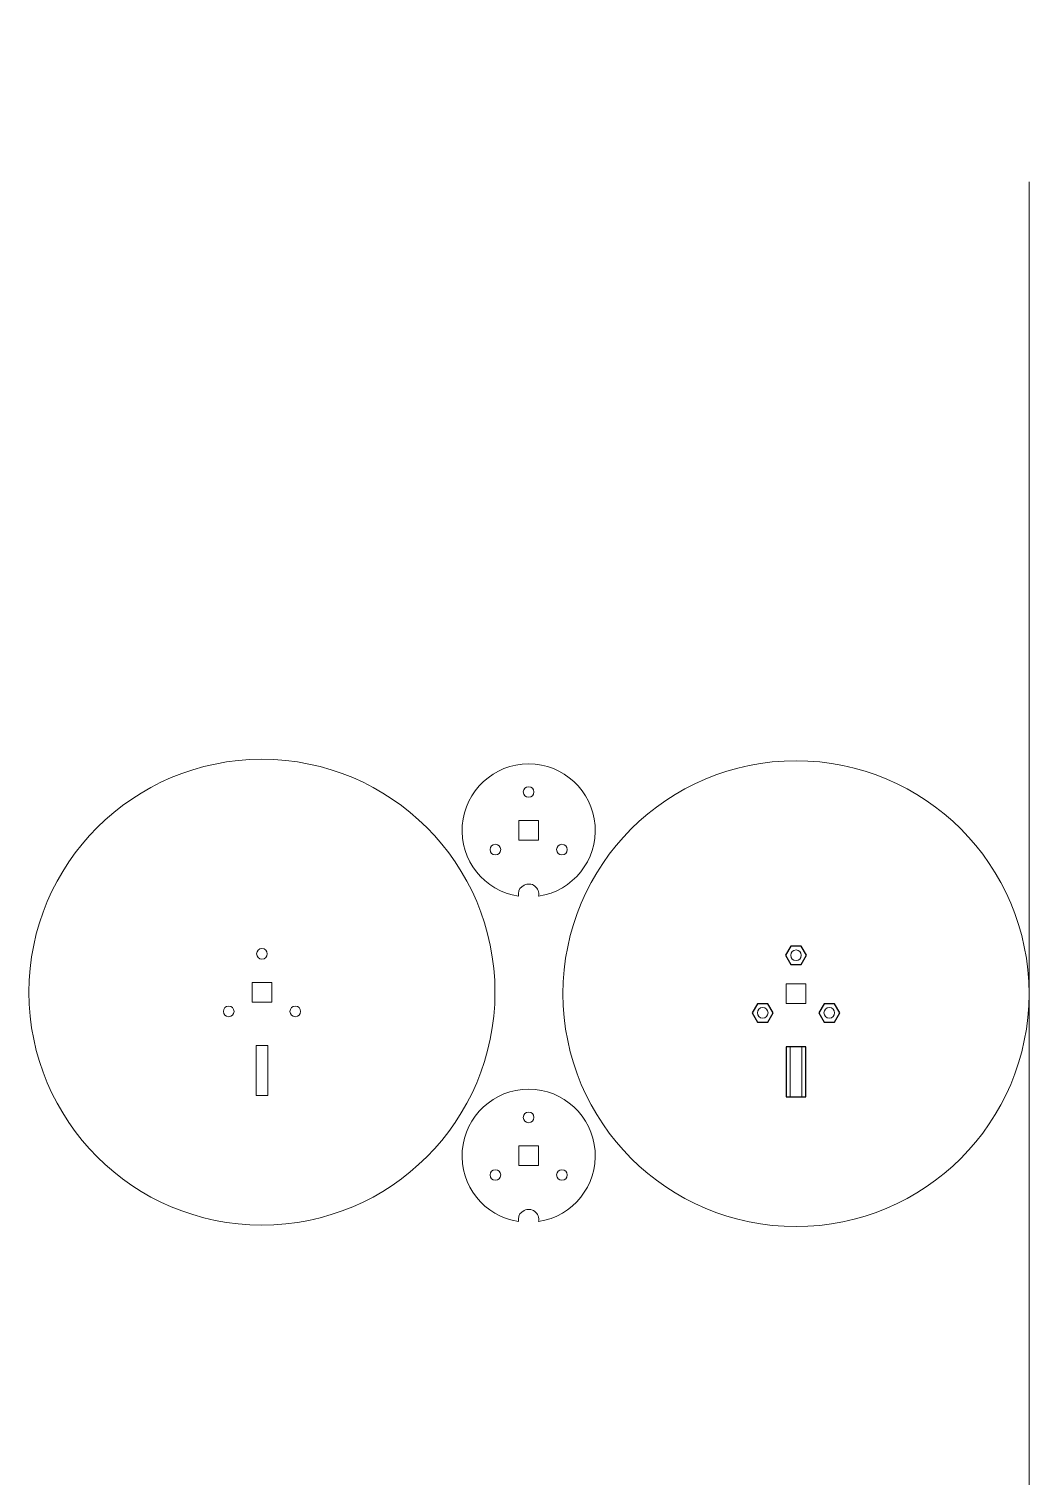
# Model space of a CAD drawing. Header units: millimetres. Extents: x -479 to -15, y -2164 to 1316.
# Drawn here: x -315.6 to -15.2, y 10.7 to 445.7 of the extents above; entities that cross this region are included whole.
import ezdxf

# ---------------------------------------------------------------- set-up
doc = ezdxf.new("R2010")
doc.units = ezdxf.units.MM
doc.header["$MEASUREMENT"] = 0
doc.layers.add('Laag 1', color=7, linetype='Continuous')

msp = doc.modelspace()

# ---------------------------------------------------------------- linework, layer by layer
at = {"layer": 'Laag 1', "lineweight": 9}
for points in [[(-247.3666, 125.1535), (-243.8666, 125.1535), (-243.8666, 140.1501), (-247.3666, 140.1501), (-247.3666, 125.1535)], [(-86.9445, 124.709), (-83.4445, 124.709), (-83.4445, 139.7056), (-86.9445, 139.7056), (-86.9445, 124.709)]]:
    msp.add_lwpolyline(points, close=True, dxfattribs=at)
at = {"layer": 'Laag 1', "color": 1}
msp.add_lwpolyline([(-88.1945, 124.709), (-82.1945, 124.709), (-82.1945, 139.7056), (-88.1945, 139.7056), (-88.1945, 124.709)], close=True, dxfattribs=at)
at = {"layer": 'Laag 1', "color": 3, "lineweight": 9}
for points, knots in [([(-15.1945, 155.7056), (-15.1945, 194.3655), (-46.5345, 225.7055), (-85.1944, 225.7056), (-85.1944, 225.7056), (-123.8543, 225.7057), (-155.1944, 194.3657), (-155.1945, 155.7058), (-155.1945, 155.7058), (-155.1946, 117.0459), (-123.8547, 85.7058), (-85.1948, 85.7056), (-85.1948, 85.7056), (-46.5349, 85.7054), (-15.1947, 117.0453), (-15.1945, 155.7052), (-15.1885, 1315.5022), (-15.1945, -2163.8884), (-15.1945, 155.7056)], [0, 0, 0, 0, 0.2, 0.2, 0.2, 0.2, 0.4, 0.4, 0.4, 0.4, 0.6, 0.6, 0.6, 0.6, 1, 1, 1, 1.0004, 1.0004, 1.0004, 1.0004]), ([(-175.6166, 156.1501), (-175.6166, 194.81), (-206.9566, 226.15), (-245.6165, 226.1501), (-245.6165, 226.1501), (-284.2764, 226.1502), (-315.6165, 194.8102), (-315.6166, 156.1503), (-315.6166, 156.1503), (-315.6167, 117.4904), (-284.2768, 86.1503), (-245.6169, 86.1501), (-245.6169, 86.1501), (-206.957, 86.1499), (-175.6168, 117.4898), (-175.6166, 156.1497), (-175.6166, 156.1497), (-175.6166, 156.1501), (-175.6166, 156.1501)], [0, 0, 0, 0, 0.2, 0.2, 0.2, 0.2, 0.4, 0.4, 0.4, 0.4, 0.6, 0.6, 0.6, 0.6, 1, 1, 1, 1.0004, 1.0004, 1.0004, 1.0004]), ([(-168.5075, 185.777), (-168.5075, 185.777), (-168.5075, 185.0032), (-168.5075, 185.0032), (-168.5075, 185.0032), (-178.8523, 186.5725), (-186.2396, 195.8494), (-185.4528, 206.283), (-185.4528, 206.283), (-184.666, 216.7165), (-175.971, 224.7806), (-165.5078, 224.7808), (-165.5078, 224.7808), (-155.0446, 224.7809), (-146.3494, 216.7171), (-145.5623, 206.2835), (-145.5623, 206.2835), (-144.7751, 195.85), (-152.1627, 186.5728), (-162.5075, 185.0032), (-162.5075, 185.0032), (-162.2622, 186.1549), (-162.7052, 187.3445), (-163.6441, 188.0552), (-163.6441, 188.0552), (-164.583, 188.7659), (-165.8482, 188.8694), (-166.8901, 188.3207), (-166.8901, 188.3207), (-167.932, 187.772), (-168.5624, 186.9532), (-168.5075, 185.777)], [0, 0, 0, 0, 0.11111111, 0.11111111, 0.11111111, 0.11111111, 0.22222222, 0.22222222, 0.22222222, 0.22222222, 0.33333333, 0.33333333, 0.33333333, 0.33333333, 0.44444444, 0.44444444, 0.44444444, 0.44444444, 0.55555556, 0.55555556, 0.55555556, 0.55555556, 0.66666667, 0.66666667, 0.66666667, 0.66666667, 0.77777778, 0.77777778, 0.77777778, 0.77777778, 1, 1, 1, 1]), ([(-168.5075, 87.987), (-168.5075, 87.987), (-168.5075, 87.2132), (-168.5075, 87.2132), (-168.5075, 87.2132), (-178.8523, 88.7825), (-186.2396, 98.0594), (-185.4528, 108.493), (-185.4528, 108.493), (-184.666, 118.9265), (-175.971, 126.9906), (-165.5078, 126.9908), (-165.5078, 126.9908), (-155.0446, 126.9909), (-146.3494, 118.9271), (-145.5623, 108.4935), (-145.5623, 108.4935), (-144.7751, 98.06), (-152.1627, 88.7828), (-162.5075, 87.2132), (-162.5075, 87.2132), (-162.2622, 88.3649), (-162.7052, 89.5545), (-163.6441, 90.2652), (-163.6441, 90.2652), (-164.583, 90.9759), (-165.8482, 91.0794), (-166.8901, 90.5307), (-166.8901, 90.5307), (-167.932, 89.982), (-168.5624, 89.1632), (-168.5075, 87.987)], [0, 0, 0, 0, 0.11111111, 0.11111111, 0.11111111, 0.11111111, 0.22222222, 0.22222222, 0.22222222, 0.22222222, 0.33333333, 0.33333333, 0.33333333, 0.33333333, 0.44444444, 0.44444444, 0.44444444, 0.44444444, 0.55555556, 0.55555556, 0.55555556, 0.55555556, 0.66666667, 0.66666667, 0.66666667, 0.66666667, 0.77777778, 0.77777778, 0.77777778, 0.77777778, 1, 1, 1, 1])]:
    msp.add_open_spline(points, degree=3, knots=knots, dxfattribs=at)
at = {"layer": 'Laag 1', "lineweight": 9}
for points in [[(-163.9075, 216.3239), (-163.9075, 217.2076), (-164.6238, 217.9239), (-165.5075, 217.9239), (-165.5075, 217.9239), (-166.3912, 217.9239), (-167.1075, 217.2076), (-167.1075, 216.3239), (-167.1075, 216.3239), (-167.1075, 215.4403), (-166.3912, 214.7239), (-165.5075, 214.7239), (-165.5075, 214.7239), (-164.6239, 214.7239), (-163.9075, 215.4402), (-163.9075, 216.3239)], [(-162.5575, 207.7269), (-162.5575, 207.7269), (-168.4575, 207.7269), (-168.4575, 207.7269), (-168.4575, 207.7269), (-168.4575, 207.7269), (-168.4575, 201.8269), (-168.4575, 201.8269), (-168.4575, 201.8269), (-168.4575, 201.8269), (-162.5575, 201.8269), (-162.5575, 201.8269), (-162.5575, 201.8269), (-162.5575, 201.8269), (-162.5575, 207.7269), (-162.5575, 207.7269)], [(-173.9075, 199.0034), (-173.9075, 199.8871), (-174.6238, 200.6034), (-175.5075, 200.6034), (-175.5075, 200.6034), (-176.3912, 200.6034), (-177.1075, 199.8871), (-177.1075, 199.0034), (-177.1075, 199.0034), (-177.1075, 198.1197), (-176.3912, 197.4034), (-175.5075, 197.4034), (-175.5075, 197.4034), (-174.6239, 197.4034), (-173.9075, 198.1197), (-173.9075, 199.0034)], [(-153.9075, 199.0034), (-153.9075, 199.8871), (-154.6238, 200.6034), (-155.5075, 200.6034), (-155.5075, 200.6034), (-156.3912, 200.6034), (-157.1075, 199.8871), (-157.1075, 199.0034), (-157.1075, 199.0034), (-157.1075, 198.1197), (-156.3912, 197.4034), (-155.5075, 197.4034), (-155.5075, 197.4034), (-154.6239, 197.4034), (-153.9075, 198.1197), (-153.9075, 199.0034)], [(-244.0166, 167.6971), (-244.0166, 168.5808), (-244.7329, 169.2971), (-245.6166, 169.2971), (-245.6166, 169.2971), (-246.5003, 169.2971), (-247.2166, 168.5808), (-247.2166, 167.6971), (-247.2166, 167.6971), (-247.2166, 166.8135), (-246.5003, 166.0971), (-245.6166, 166.0971), (-245.6166, 166.0971), (-244.733, 166.0971), (-244.0166, 166.8134), (-244.0166, 167.6971)], [(-83.5945, 167.2526), (-83.5945, 168.1363), (-84.3108, 168.8526), (-85.1945, 168.8526), (-85.1945, 168.8526), (-86.0782, 168.8526), (-86.7945, 168.1363), (-86.7945, 167.2526), (-86.7945, 167.2526), (-86.7945, 166.369), (-86.0782, 165.6526), (-85.1945, 165.6526), (-85.1945, 165.6526), (-84.3109, 165.6526), (-83.5945, 166.3689), (-83.5945, 167.2526)], [(-242.6666, 159.1001), (-242.6666, 159.1001), (-248.5666, 159.1001), (-248.5666, 159.1001), (-248.5666, 159.1001), (-248.5666, 159.1001), (-248.5666, 153.2001), (-248.5666, 153.2001), (-248.5666, 153.2001), (-248.5666, 153.2001), (-242.6666, 153.2001), (-242.6666, 153.2001), (-242.6666, 153.2001), (-242.6666, 153.2001), (-242.6666, 159.1001), (-242.6666, 159.1001)], [(-82.2445, 158.6556), (-82.2445, 158.6556), (-88.1445, 158.6556), (-88.1445, 158.6556), (-88.1445, 158.6556), (-88.1445, 158.6556), (-88.1445, 152.7556), (-88.1445, 152.7556), (-88.1445, 152.7556), (-88.1445, 152.7556), (-82.2445, 152.7556), (-82.2445, 152.7556), (-82.2445, 152.7556), (-82.2445, 152.7556), (-82.2445, 158.6556), (-82.2445, 158.6556)], [(-254.0166, 150.3766), (-254.0166, 151.2603), (-254.7329, 151.9766), (-255.6166, 151.9766), (-255.6166, 151.9766), (-256.5003, 151.9766), (-257.2166, 151.2603), (-257.2166, 150.3766), (-257.2166, 150.3766), (-257.2166, 149.4929), (-256.5003, 148.7766), (-255.6166, 148.7766), (-255.6166, 148.7766), (-254.733, 148.7766), (-254.0166, 149.4929), (-254.0166, 150.3766)], [(-234.0166, 150.3766), (-234.0166, 151.2603), (-234.7329, 151.9766), (-235.6166, 151.9766), (-235.6166, 151.9766), (-236.5003, 151.9766), (-237.2166, 151.2603), (-237.2166, 150.3766), (-237.2166, 150.3766), (-237.2166, 149.4929), (-236.5003, 148.7766), (-235.6166, 148.7766), (-235.6166, 148.7766), (-234.733, 148.7766), (-234.0166, 149.4929), (-234.0166, 150.3766)], [(-93.5945, 149.9321), (-93.5945, 150.8158), (-94.3108, 151.5321), (-95.1945, 151.5321), (-95.1945, 151.5321), (-96.0782, 151.5321), (-96.7945, 150.8158), (-96.7945, 149.9321), (-96.7945, 149.9321), (-96.7945, 149.0484), (-96.0782, 148.3321), (-95.1945, 148.3321), (-95.1945, 148.3321), (-94.3109, 148.3321), (-93.5945, 149.0484), (-93.5945, 149.9321)], [(-73.5945, 149.9321), (-73.5945, 150.8158), (-74.3108, 151.5321), (-75.1945, 151.5321), (-75.1945, 151.5321), (-76.0782, 151.5321), (-76.7945, 150.8158), (-76.7945, 149.9321), (-76.7945, 149.9321), (-76.7945, 149.0484), (-76.0782, 148.3321), (-75.1945, 148.3321), (-75.1945, 148.3321), (-74.3109, 148.3321), (-73.5945, 149.0484), (-73.5945, 149.9321)], [(-163.9075, 118.5339), (-163.9075, 119.4176), (-164.6238, 120.1339), (-165.5075, 120.1339), (-165.5075, 120.1339), (-166.3912, 120.1339), (-167.1075, 119.4176), (-167.1075, 118.5339), (-167.1075, 118.5339), (-167.1075, 117.6503), (-166.3912, 116.9339), (-165.5075, 116.9339), (-165.5075, 116.9339), (-164.6239, 116.9339), (-163.9075, 117.6502), (-163.9075, 118.5339)], [(-162.5575, 109.9369), (-162.5575, 109.9369), (-168.4575, 109.9369), (-168.4575, 109.9369), (-168.4575, 109.9369), (-168.4575, 109.9369), (-168.4575, 104.0369), (-168.4575, 104.0369), (-168.4575, 104.0369), (-168.4575, 104.0369), (-162.5575, 104.0369), (-162.5575, 104.0369), (-162.5575, 104.0369), (-162.5575, 104.0369), (-162.5575, 109.9369), (-162.5575, 109.9369)], [(-173.9075, 101.2134), (-173.9075, 102.0971), (-174.6238, 102.8134), (-175.5075, 102.8134), (-175.5075, 102.8134), (-176.3912, 102.8134), (-177.1075, 102.0971), (-177.1075, 101.2134), (-177.1075, 101.2134), (-177.1075, 100.3297), (-176.3912, 99.6134), (-175.5075, 99.6134), (-175.5075, 99.6134), (-174.6239, 99.6134), (-173.9075, 100.3297), (-173.9075, 101.2134)], [(-153.9075, 101.2134), (-153.9075, 102.0971), (-154.6238, 102.8134), (-155.5075, 102.8134), (-155.5075, 102.8134), (-156.3912, 102.8134), (-157.1075, 102.0971), (-157.1075, 101.2134), (-157.1075, 101.2134), (-157.1075, 100.3297), (-156.3912, 99.6134), (-155.5075, 99.6134), (-155.5075, 99.6134), (-154.6239, 99.6134), (-153.9075, 100.3297), (-153.9075, 101.2134)]]:
    msp.add_open_spline(points, degree=3, knots=[0, 0, 0, 0, 0.2, 0.2, 0.2, 0.2, 0.4, 0.4, 0.4, 0.4, 0.6, 0.6, 0.6, 0.6, 1, 1, 1, 1], dxfattribs=at)
at = {"layer": 'Laag 1', "color": 1}
for points in [[(-88.3699, 167.2526), (-88.3699, 167.2526), (-86.7822, 170.0026), (-86.7822, 170.0026), (-86.7822, 170.0026), (-86.7822, 170.0026), (-83.6068, 170.0026), (-83.6068, 170.0026), (-83.6068, 170.0026), (-83.6068, 170.0026), (-82.0191, 167.2526), (-82.0191, 167.2526), (-82.0191, 167.2526), (-82.0191, 167.2526), (-83.6068, 164.5026), (-83.6068, 164.5026), (-83.6068, 164.5026), (-83.6068, 164.5026), (-86.7822, 164.5026), (-86.7822, 164.5026), (-86.7822, 164.5026), (-86.7822, 164.5026), (-88.3699, 167.2526), (-88.3699, 167.2526)], [(-93.6068, 147.1821), (-93.6068, 147.1821), (-96.7822, 147.1821), (-96.7822, 147.1821), (-96.7822, 147.1821), (-96.7822, 147.1821), (-98.3699, 149.9321), (-98.3699, 149.9321), (-98.3699, 149.9321), (-98.3699, 149.9321), (-96.7822, 152.6821), (-96.7822, 152.6821), (-96.7822, 152.6821), (-96.7822, 152.6821), (-93.6068, 152.6821), (-93.6068, 152.6821), (-93.6068, 152.6821), (-93.6068, 152.6821), (-92.0191, 149.9321), (-92.0191, 149.9321), (-92.0191, 149.9321), (-92.0191, 149.9321), (-93.6068, 147.1821), (-93.6068, 147.1821)], [(-73.6068, 152.6821), (-73.6068, 152.6821), (-72.0191, 149.9321), (-72.0191, 149.9321), (-72.0191, 149.9321), (-72.0191, 149.9321), (-73.6068, 147.1821), (-73.6068, 147.1821), (-73.6068, 147.1821), (-73.6068, 147.1821), (-76.7822, 147.1821), (-76.7822, 147.1821), (-76.7822, 147.1821), (-76.7822, 147.1821), (-78.3699, 149.9321), (-78.3699, 149.9321), (-78.3699, 149.9321), (-78.3699, 149.9321), (-76.7822, 152.6821), (-76.7822, 152.6821), (-76.7822, 152.6821), (-76.7822, 152.6821), (-73.6068, 152.6821), (-73.6068, 152.6821)]]:
    msp.add_open_spline(points, degree=3, knots=[0, 0, 0, 0, 0.14285714, 0.14285714, 0.14285714, 0.14285714, 0.28571429, 0.28571429, 0.28571429, 0.28571429, 0.42857143, 0.42857143, 0.42857143, 0.42857143, 0.57142857, 0.57142857, 0.57142857, 0.57142857, 0.71428571, 0.71428571, 0.71428571, 0.71428571, 1, 1, 1, 1], dxfattribs=at)

doc.saveas('drawing.dxf')
